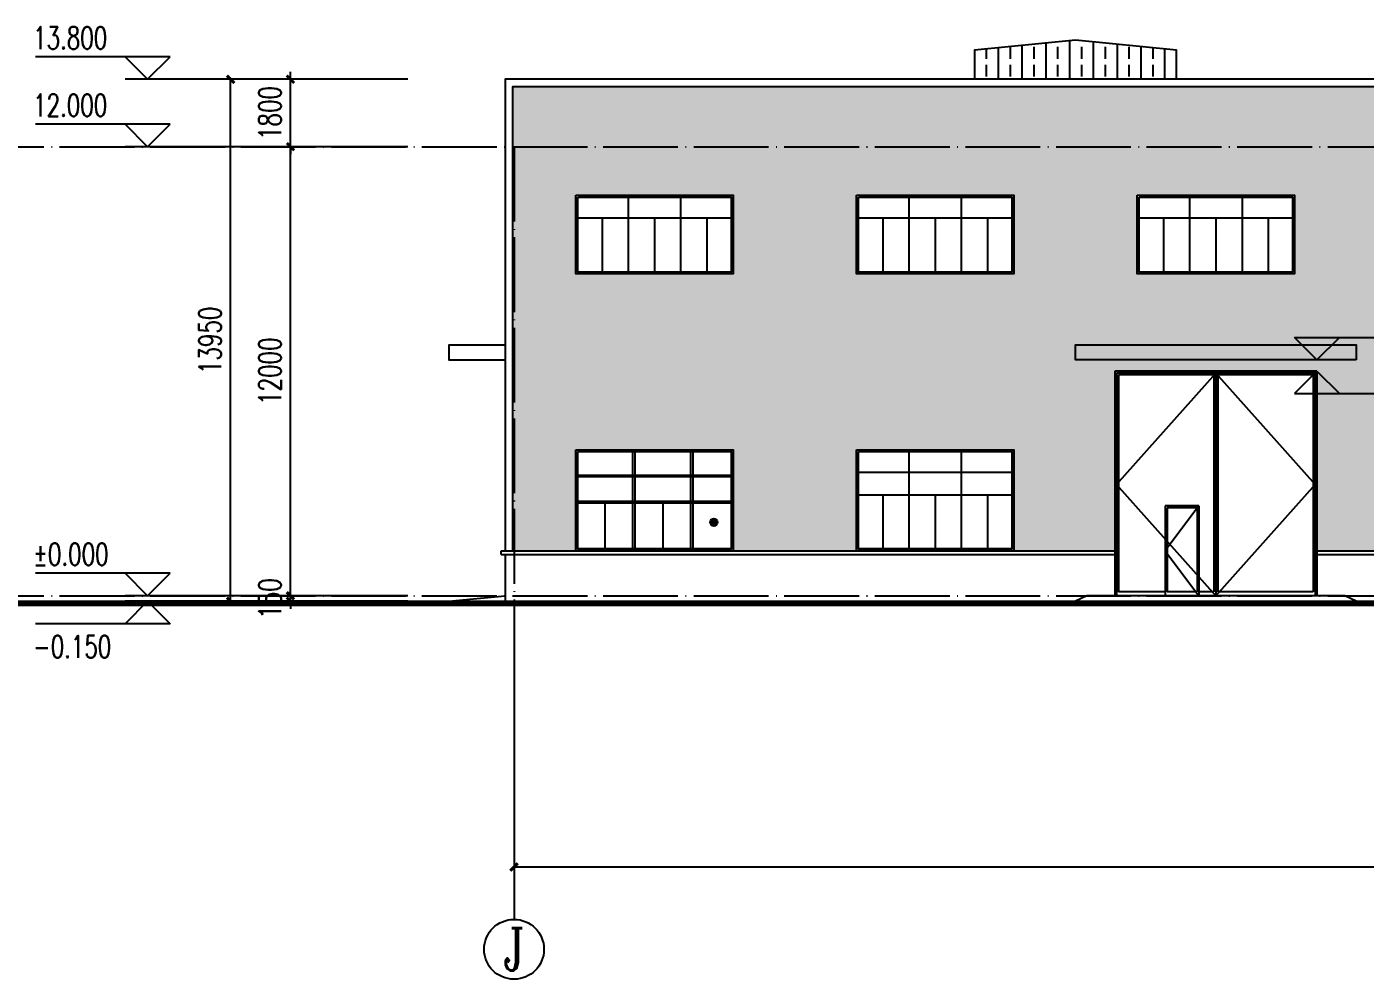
# Model space of a CAD drawing. Extents: x 13276711 to 13543385, y -848943 to -68012.
# Drawn here: x 13405767 to 13441526, y -764666 to -739211 of the extents above; entities that cross this region are included whole.
import ezdxf
from ezdxf.enums import TextEntityAlignment as Align

# ---------------------------------------------------------------- set-up
doc = ezdxf.new("R2010")
doc.units = 0
doc.header["$LTSCALE"] = 1000
doc.header["$MEASUREMENT"] = 0
doc.linetypes.add('DOTE', pattern=[2.42, 2, -0.2, 0.02, -0.2])
for name, color, linetype in [('AXIS', 3, 'Continuous'), ('AXIS_TEXT', 7, 'Continuous'), ('DOTE', 1, 'DOTE'), ('PUB_DIM', 3, 'Continuous'), ('PUB_TEXT', 7, 'Continuous'), ('WINDOW', 4, 'Continuous'), ('填充', 251, 'Continuous')]:
    doc.layers.add(name, color=color, linetype=linetype)
doc.styles.add('_TCH_AXIS', font='COMPLEX', dxfattribs={"bigfont": 'GBCBIG'})
doc.styles.add('_TCH_DIM', font='SIMPLEX', dxfattribs={"bigfont": 'GBCBIG'})
doc.styles.add('_TCH_DIM_T3', font='SIMPLEX', dxfattribs={"width": 0.705882, "bigfont": 'GBCBIG'})
doc.styles.add('COMPLEX', font='COMPLEX')
doc.dimstyles.new('_TCH_ARCH&&200', dxfattribs={"dimtxt": 595, "dimasz": 200, "dimexe": 500, "dimexo": 600, "dimgap": 252.5, "dimtad": 1, "dimdec": 0, "dimzin": 0, "dimdsep": 46, "dimtxsty": '_TCH_DIM_T3', "dimblk": 'ARCHTICK', "dimcen": 0.09, "dimclrt": 7, "dimazin": 2, "dimtfac": 1, "dimtdec": 0, "dimtix": 1, "dimtmove": 2, "dimatfit": 3, "dimfxl": 0, "dimtolj": 1, "dimtzin": 0, "dimarcsym": 0})

# ---------------------------------------------------------------- blocks, each defined once
blk = doc.blocks.new('1111')
blk.add_lwpolyline([(-4200, 0), (0, 0), (0, -2700), (-4200, -2700)], close=True)
at = {"layer": 'WINDOW'}
for p, q in [((-2800, -50), (-2800, -2650)), ((-1400, -50), (-1400, -2650)), ((-4150, -600), (-50, -600)), ((-4150, -1200), (-50, -1200)), ((-3500, -1200), (-3500, -2650)), ((-2100, -1200), (-2100, -2650)), ((-700, -1200), (-700, -2650))]:
    blk.add_line(p, q, dxfattribs=at)
blk.add_lwpolyline([(-4150, -50), (-50, -50), (-50, -2650), (-4150, -2650)], close=True, dxfattribs=at)
blk = doc.blocks.new('A$C6FA958B4')
for p, q in [((-474, 38771), (4926, 38771)), ((-474, 38771), (-474, 32771)), ((4926, 38771), (4926, 32771))]:
    blk.add_line(p, q)
at = {"color": 4}
for p, q in [((-424, 38721), (4876, 38721)), ((-424, 38721), (-424, 32771)), ((-374, 38671), (2176, 38671)), ((-374, 38671), (-374, 32871)), ((2176, 38671), (2176, 32871)), ((2226, 38721), (2226, 32771)), ((2276, 38671), (2276, 35171)), ((2276, 38671), (4826, 38671)), ((4826, 38671), (4826, 32871)), ((4876, 38721), (4876, 32771)), ((2276, 35171), (2276, 32871)), ((2676, 35171), (3576, 35171)), ((2676, 35171), (2676, 32771)), ((2726, 35121), (3526, 35121)), ((2726, 35121), (2726, 32871)), ((3526, 35121), (3526, 32871)), ((3576, 35171), (3576, 32771)), ((-1224, 32771), (5676, 32771)), ((-374, 32871), (2176, 32871)), ((2276, 32871), (2676, 32871)), ((2726, 32871), (3226, 32871)), ((3226, 32871), (3526, 32871)), ((3576, 32871), (4826, 32871))]:
    blk.add_line(p, q, dxfattribs=at)
at = {"ltscale": 0.5}
blk.add_lwpolyline([(-1524, 39071), (5976, 39071), (5976, 39471), (-1524, 39471)], close=True, dxfattribs=at)
at = {"color": 4}
for points in [[(2226, 38721), (-424, 35746), (2226, 32771), (4876, 35746), (2226, 38721)], [(2676, 35171), (3576, 33971), (2676, 32771)]]:
    blk.add_lwpolyline(points, dxfattribs=at)
blk.add_lwpolyline([(-1524, 32621), (-1224, 32771), (5676, 32771), (5976, 32621)])
blk = doc.blocks.new('222222')
blk.add_lwpolyline([(-4200, 0), (0, 0), (0, -2100), (-4200, -2100)], close=True)
at = {"layer": 'WINDOW'}
for p, q in [((-2800, -50), (-2800, -2050)), ((-1400, -50), (-1400, -2050)), ((-4150, -600), (-50, -600)), ((-3500, -600), (-3500, -2050)), ((-2100, -600), (-2100, -2050)), ((-700, -600), (-700, -2050))]:
    blk.add_line(p, q, dxfattribs=at)
blk.add_lwpolyline([(-4150, -50), (-50, -50), (-50, -2050), (-4150, -2050)], close=True, dxfattribs=at)
blk = doc.blocks.new('_AXISO')
blk.add_circle((0, 0), 0.5)
at = {"layer": 'AXIS_TEXT', "style": 'COMPLEX', "width": 1.041667}
blk.add_attdef('A', text='', height=0.56, dxfattribs=at).set_placement((-0.25, -0.28), (0.25, -0.28), align=Align.FIT)
blk = doc.blocks.new('_ArchTick')
at = {"color": 0, "linetype": 'ByBlock', "const_width": 0.4}
blk.add_lwpolyline([(-0.5, -0.5), (0.5, 0.5)], dxfattribs=at)
blk = doc.blocks.new('*D167')
at = {"layer": 'AXIS', "color": 0, "lineweight": -2}
for p, q in [((13418785, -755666), (13418785, -762166)), ((13478785, -755666), (13478785, -762166)), ((13418785, -761666), (13478785, -761666))]:
    blk.add_line(p, q, dxfattribs=at)
at = {"layer": 'Defpoints', "color": 0}
for p in [(13418785, -755066), (13478785, -755066), (13478785, -761666)]:
    blk.add_point(p, dxfattribs=at)
at = {"layer": 'AXIS', "color": 0, "lineweight": -2, "xscale": 200, "yscale": 200, "zscale": 200, "rotation": 180}
blk.add_blockref('_ArchTick', (13418785, -761666), dxfattribs=at)
at = {"layer": 'AXIS', "color": 0, "lineweight": -2, "xscale": 200, "yscale": 200, "zscale": 200}
blk.add_blockref('_ArchTick', (13478785, -761666), dxfattribs=at)
at = {"layer": 'AXIS', "color": 7, "insert": (13448785, -761116), "char_height": 595, "attachment_point": 5, "style": '_TCH_DIM_T3'}
blk.add_mtext('\\A1;60000', dxfattribs=at)
blk = doc.blocks.new('*D168')
at = {"layer": 'Defpoints', "color": 0}
for p in [(13412812, -754416), (13416545, -754416), (13416545, -754566)]:
    blk.add_point(p, dxfattribs=at)
at = {"layer": 'PUB_DIM', "color": 0, "lineweight": -2}
for p, q in [((13415945, -754416), (13412312, -754416)), ((13412812, -754416), (13412812, -754216)), ((13412812, -754566), (13412812, -754416)), ((13415945, -754566), (13412312, -754566)), ((13412812, -754566), (13412812, -754766))]:
    blk.add_line(p, q, dxfattribs=at)
at = {"layer": 'PUB_DIM', "color": 0, "lineweight": -2, "xscale": 200, "yscale": 200, "zscale": 200}
for p, rotation in [((13412812, -754416), 270), ((13412812, -754566), 90)]:
    blk.add_blockref('_ArchTick', p, dxfattribs=dict(at, rotation=rotation))
at = {"layer": 'PUB_DIM', "color": 7, "insert": (13412262, -754491), "char_height": 595, "attachment_point": 5, "rotation": 90, "style": '_TCH_DIM_T3'}
blk.add_mtext('\\A1;150', dxfattribs=at)
blk = doc.blocks.new('*D169')
at = {"layer": 'Defpoints', "color": 0}
for p in [(13412812, -742416), (13416545, -742416), (13416545, -754416)]:
    blk.add_point(p, dxfattribs=at)
at = {"layer": 'PUB_DIM', "color": 0, "lineweight": -2}
for p, q in [((13415945, -742416), (13412312, -742416)), ((13412812, -754416), (13412812, -742416)), ((13415945, -754416), (13412312, -754416))]:
    blk.add_line(p, q, dxfattribs=at)
at = {"layer": 'PUB_DIM', "color": 0, "lineweight": -2, "xscale": 200, "yscale": 200, "zscale": 200}
for p, rotation in [((13412812, -742416), 90), ((13412812, -754416), 270)]:
    blk.add_blockref('_ArchTick', p, dxfattribs=dict(at, rotation=rotation))
at = {"layer": 'PUB_DIM', "color": 7, "insert": (13412262, -748416), "char_height": 595, "attachment_point": 5, "rotation": 90, "style": '_TCH_DIM_T3'}
blk.add_mtext('\\A1;12000', dxfattribs=at)
blk = doc.blocks.new('*D170')
at = {"layer": 'Defpoints', "color": 0}
for p in [(13412812, -740616), (13416545, -740616), (13416545, -742416)]:
    blk.add_point(p, dxfattribs=at)
at = {"layer": 'PUB_DIM', "color": 0, "lineweight": -2}
for p, q in [((13412812, -740616), (13412812, -740416)), ((13415945, -740616), (13412312, -740616)), ((13412812, -742416), (13412812, -740616)), ((13415945, -742416), (13412312, -742416)), ((13412812, -742416), (13412812, -742616))]:
    blk.add_line(p, q, dxfattribs=at)
at = {"layer": 'PUB_DIM', "color": 0, "lineweight": -2, "xscale": 200, "yscale": 200, "zscale": 200}
for p, rotation in [((13412812, -740616), 270), ((13412812, -742416), 90)]:
    blk.add_blockref('_ArchTick', p, dxfattribs=dict(at, rotation=rotation))
at = {"layer": 'PUB_DIM', "color": 7, "insert": (13412262, -741516), "char_height": 595, "attachment_point": 5, "rotation": 90, "style": '_TCH_DIM_T3'}
blk.add_mtext('\\A1;1800', dxfattribs=at)
blk = doc.blocks.new('*D171')
at = {"layer": 'Defpoints', "color": 0}
for p in [(13411212, -740616), (13416545, -740616), (13416545, -754566)]:
    blk.add_point(p, dxfattribs=at)
at = {"layer": 'PUB_DIM', "color": 0, "lineweight": -2}
for p, q in [((13415945, -740616), (13410712, -740616)), ((13411212, -754566), (13411212, -740616)), ((13415945, -754566), (13410712, -754566))]:
    blk.add_line(p, q, dxfattribs=at)
at = {"layer": 'PUB_DIM', "color": 0, "lineweight": -2, "xscale": 200, "yscale": 200, "zscale": 200}
for p, rotation in [((13411212, -740616), 90), ((13411212, -754566), 270)]:
    blk.add_blockref('_ArchTick', p, dxfattribs=dict(at, rotation=rotation))
at = {"layer": 'PUB_DIM', "color": 7, "insert": (13410662, -747591), "char_height": 595, "attachment_point": 5, "rotation": 90, "style": '_TCH_DIM_T3'}
blk.add_mtext('\\A1;13950', dxfattribs=at)

msp = doc.modelspace()

# ---------------------------------------------------------------- hatches: boundary and pattern name
msp.add_hatch(color=1).paths.add_polyline_path([(13424222.3, -752453.6, 1), (13424022.3, -752453.6, 1)])
at = {"layer": '填充'}
h = msp.add_hatch(dxfattribs=at)
h.set_pattern_fill('ANSI33,_O', color=251, scale=200, angle=45)
h.set_pattern_definition([(90, (14831903.1, 528821.5), (635, 6e-14), []), (90, (14831585.6, 529139), (635, 6e-14), [317.5, -158.75])])
h.paths.add_polyline_path([(13433784.8, -739570), (13436484.8, -739840), (13436484.8, -740616.1), (13431084.8, -740616.1), (13431084.8, -739840)])
h = msp.add_hatch(dxfattribs=at)
h.set_pattern_fill('ANSI33,_O', color=251, scale=200, angle=45)
h.set_pattern_definition([(90, (26888946.7, -4721.34), (635, 6e-14), []), (90, (26888629.2, -4403.84), (635, 6e-14), [317.5, -158.75])])
h.paths.add_polyline_path([(13478824.8, -740816.1), (13478824.8, -753216.1), (13469634.8, -753216.1), (13469634.8, -750516.1), (13465434.8, -750516.1), (13465434.8, -753216.1), (13462734.8, -753216.1), (13462734.8, -748416.1), (13457334.8, -748416.1), (13457334.8, -753216.1), (13454634.8, -753216.1), (13454634.8, -750516.1), (13450434.8, -750516.1), (13450434.8, -753216.1), (13447134.8, -753216.1), (13447134.8, -750516.1), (13442934.8, -750516.1), (13442934.8, -753216.1), (13440234.8, -753216.1), (13440234.8, -748416.1), (13434834.8, -748416.1), (13434834.8, -753216.1), (13432134.8, -753216.1), (13432134.8, -750516.1), (13427934.8, -750516.1), (13427934.8, -753216.1), (13424634.8, -753216.1), (13424634.8, -750516.1), (13420434.8, -750516.1), (13420434.8, -753216.1), (13418744.8, -753216.1), (13418744.8, -740816.1)])
h.paths.add_polyline_path([(13454634.8, -743716.1), (13450434.8, -743716.1), (13450434.8, -745816.1), (13454634.8, -745816.1)], flags=16)
h.paths.add_polyline_path([(13447134.8, -745816.1), (13447134.8, -743716.1), (13442934.8, -743716.1), (13442934.8, -745816.1)], flags=16)
h.paths.add_polyline_path([(13451535, -743056.1, 1), (13451535, -742976.1, 1)], flags=16)
h.paths.add_polyline_path([(13457934.8, -745816.1), (13462134.8, -745816.1), (13462134.8, -743716.1), (13457934.8, -743716.1)], flags=16)
h.paths.add_polyline_path([(13439634.8, -745816.1), (13439634.8, -743716.1), (13435434.8, -743716.1), (13435434.8, -745816.1)], flags=16)
h.paths.add_polyline_path([(13465434.8, -745816.1), (13469634.8, -745816.1), (13469634.8, -743716.1), (13465434.8, -743716.1)], flags=16)
h.paths.add_polyline_path([(13432134.8, -745816.1), (13432134.8, -743716.1), (13427934.8, -743716.1), (13427934.8, -745816.1)], flags=16)
h.paths.add_polyline_path([(13472934.8, -745816.1), (13477134.8, -745816.1), (13477134.8, -743716.1), (13472934.8, -743716.1)], flags=16)
h.paths.add_polyline_path([(13424634.8, -745816.1), (13424634.8, -743716.1), (13420434.8, -743716.1), (13420434.8, -745816.1)], flags=16)

# ---------------------------------------------------------------- linework, layer by layer
at = {"ltscale": 0.5}
for p, q in [((13418444.8, -753216.1), (13434834.8, -753216.1)), ((13418444.8, -753316.1), (13418444.8, -753216.1)), ((13418444.8, -753316.1), (13434834.8, -753316.1)), ((13440234.8, -753216.1), (13457334.8, -753216.1)), ((13440234.8, -753316.1), (13457334.8, -753316.1)), ((13417044.8, -754566.1), (13418544.8, -754416.1)), ((13375184.8, -754566.1), (13522384.8, -754566.1)), ((13375184.8, -754666.1), (13522384.8, -754666.1))]:
    msp.add_line(p, q, dxfattribs=at)
msp.add_lwpolyline([(13436484.8, -740616.1), (13436484.8, -739840), (13433784.8, -739570), (13431084.8, -739840), (13431084.8, -740616.1)])
for points in [[(13479024.8, -753216.1), (13479024.8, -740616.1), (13418544.8, -740616.1), (13418544.8, -753216.1)], [(13478824.8, -753216.1), (13478824.8, -740816.1), (13418744.8, -740816.1), (13418744.8, -753216.1)], [(13418544.8, -747716.1), (13417044.8, -747716.1), (13417044.8, -748116.1), (13418544.8, -748116.1)], [(13418544.8, -753316.1), (13418544.8, -754566.1)]]:
    msp.add_lwpolyline(points, dxfattribs=at)
at = {"ltscale": 0.5, "const_width": 100}
msp.add_lwpolyline([(13375184.8, -754616.1), (13522384.8, -754616.1)], dxfattribs=at)
at = {"color": 1}
msp.add_circle((13424122.3, -752453.6), 100, dxfattribs=at)
at = {"layer": 'AXIS'}
msp.add_line((13418784.8, -755066.1), (13418784.8, -763066.1), dxfattribs=at)
at = {"layer": 'DOTE'}
for p, q in [((13375184.8, -742416.1), (13522384.8, -742416.1)), ((13418784.8, -742416.1), (13418784.8, -755066.1)), ((13375184.8, -754416.1), (13522384.8, -754416.1))]:
    msp.add_line(p, q, dxfattribs=at)
at = {"layer": 'PUB_DIM'}
for p, q in [((13409596.5, -740016.1), (13405996.5, -740016.1)), ((13408996.5, -740616.1), (13408396.5, -740016.1)), ((13408996.5, -740616.1), (13409596.5, -740016.1)), ((13412811.5, -740616.1), (13408396.5, -740616.1)), ((13409596.5, -741816.1), (13405996.5, -741816.1)), ((13408996.5, -742416.1), (13408396.5, -741816.1)), ((13408996.5, -742416.1), (13409596.5, -741816.1)), ((13412811.5, -742416.1), (13408396.5, -742416.1)), ((13440234.8, -748116.1), (13439634.8, -747516.1)), ((13439634.8, -747516.1), (13443234.8, -747516.1)), ((13440234.8, -748116.1), (13440834.8, -747516.1)), ((13440234.8, -748416.1), (13439634.8, -749016.1)), ((13440234.8, -748416.1), (13440834.8, -749016.1)), ((13439634.8, -749016.1), (13443234.8, -749016.1)), ((13409596.5, -753816.1), (13405996.5, -753816.1)), ((13408996.5, -754416.1), (13408396.5, -753816.1)), ((13408996.5, -754416.1), (13409596.5, -753816.1)), ((13412811.5, -754416.1), (13408396.5, -754416.1)), ((13408996.5, -754566.1), (13408396.5, -755166.1)), ((13412811.5, -754566.1), (13408396.5, -754566.1)), ((13408996.5, -754566.1), (13409596.5, -755166.1)), ((13409596.5, -755166.1), (13405996.5, -755166.1))]:
    msp.add_line(p, q, dxfattribs=at)
at = {"layer": 'WINDOW'}
for p, q in [((13421209.8, -751941.1), (13421209.8, -753166.1)), ((13422759.8, -751941.1), (13422759.8, -753166.1))]:
    msp.add_line(p, q, dxfattribs=at)
for points in [[(13420434.8, -750516.1), (13424634.8, -750516.1), (13424634.8, -753216.1), (13420434.8, -753216.1)], [(13420484.8, -750566.1), (13424584.8, -750566.1), (13424584.8, -753166.1), (13420484.8, -753166.1)], [(13421959.8, -750566.1), (13422009.8, -750566.1), (13422009.8, -753166.1), (13421959.8, -753166.1)], [(13423509.8, -750566.1), (13423559.8, -750566.1), (13423559.8, -753166.1), (13423509.8, -753166.1)], [(13424584.8, -751241.1), (13420484.8, -751241.1), (13420484.8, -751191.1), (13424584.8, -751191.1)], [(13424584.8, -751941.1), (13420484.8, -751941.1), (13420484.8, -751891.1), (13424584.8, -751891.1)]]:
    msp.add_lwpolyline(points, close=True, dxfattribs=at)

# ---------------------------------------------------------------- block references
for name, p in [('222222', (13424634.9, -743716.1)), ('222222', (13432134.9, -743716.1)), ('222222', (13439634.9, -743716.1)), ('1111', (13432134.9, -750516.1))]:
    msp.add_blockref(name, p)
at = {"ltscale": 0.5, "xscale": -1}
msp.add_blockref('A$C6FA958B4', (13439760.6, -787187), dxfattribs=at)
at = {"layer": 'AXIS'}
ref = msp.add_blockref('_AXISO', (13418784.8, -763866.1), dxfattribs=dict(at, xscale=1600, yscale=1600, zscale=1600))
ref.add_attrib('A', 'J', dxfattribs={"layer": 'AXIS_TEXT', "ltscale": 0.5, "height": 1133.9, "style": '_TCH_AXIS'}).set_placement((13418487.9, -764433.1), (13419081.8, -764433.1), align=Align.FIT)

# ---------------------------------------------------------------- texts
at = {"layer": 'PUB_TEXT', "style": '_TCH_DIM', "width": 0.705882}
for s, p in [('13.800', (13405936.5, -739806.1)), ('12.000', (13405936.5, -741606.1)), ('%%P0.000', (13405936.5, -753606.1)), ('-0.150', (13405936.5, -756076.1))]:
    msp.add_text(s, height=595, dxfattribs=at).set_placement(p)

# ---------------------------------------------------------------- dimensions: what is measured, and where the dimension line sits
at = {"layer": 'AXIS'}
dim = msp.add_aligned_dim(p1=(13418784.8, -755066.1), p2=(13478784.8, -755066.1), distance=-6600, text='60000', dimstyle='_TCH_ARCH&&200', dxfattribs=at)
dim.commit()
dim.dimension.update_dxf_attribs({"geometry": '*D167', "text_midpoint": (13448784.8, -761116.1)})
at = {"layer": 'PUB_DIM'}
for p1, p2, distance, text, picture, middle in [((13416544.8, -754566.1), (13416544.8, -740616.1), 5333.3, '13950', '*D171', (13410661.5, -747591.1)), ((13416544.8, -742416.1), (13416544.8, -740616.1), 3733.3, '1800', '*D170', (13412261.5, -741516.1)), ((13416544.8, -754416.1), (13416544.8, -742416.1), 3733.3, '12000', '*D169', (13412261.5, -748416.1)), ((13416544.8, -754566.1), (13416544.8, -754416.1), 3733.3, '150', '*D168', (13412261.5, -754491.1))]:
    dim = msp.add_aligned_dim(p1=p1, p2=p2, distance=distance, text=text, dimstyle='_TCH_ARCH&&200', dxfattribs=at)
    dim.commit()
    dim.dimension.update_dxf_attribs({"geometry": picture, "text_midpoint": middle})

doc.saveas('drawing.dxf')
